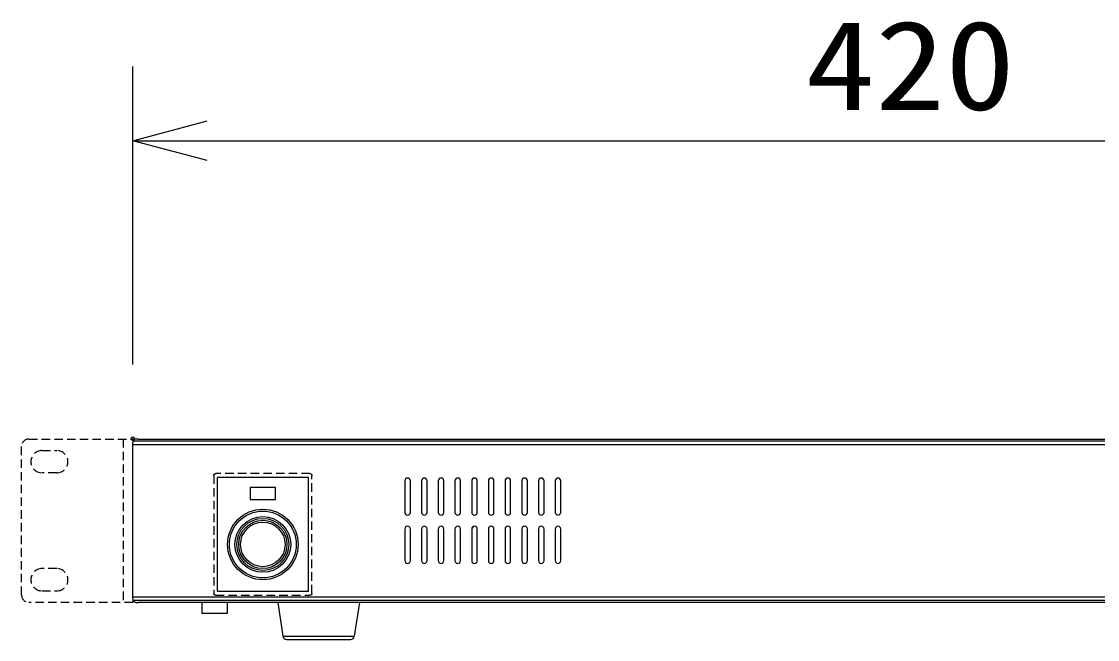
# Model space of a CAD drawing. Units: millimetres, scale not verified. Extents: x -63 to 63, y -57 to 57.
# Drawn here: x -50.98 to -22, y 9.9 to 26.54 of the extents above; entities that cross this region are included whole.
import ezdxf
from ezdxf.enums import TextEntityAlignment as Align

# ---------------------------------------------------------------- set-up
doc = ezdxf.new("R2010")
doc.units = ezdxf.units.MM
doc.header["$LTSCALE"] = 0.190236
doc.header["$PDMODE"] = 32
doc.header["$PDSIZE"] = 0.0951
doc.linetypes.add('DASHED1', pattern=[1.8, 1.2, -0.6])
doc.linetypes.add('DOUBLE_CHAIN1', pattern=[8.8, 5, -1, 0.6, -0.6, 0.6, -1])
for name, color, linetype in [('0-2_GAIKEI', 1, 'Continuous'), ('0-3_WAKU', 3, 'Continuous'), ('0-4_Defpoints', 7, 'Continuous')]:
    doc.layers.add(name, color=color, linetype=linetype)
doc.styles.add('ＭＳ ゴシック', font='')
doc.styles.get('ＭＳ ゴシック').set_extended_font_data('MS Gothic')

# ---------------------------------------------------------------- blocks, each defined once
blk = doc.blocks.new('_OPEN30')
at = {"layer": '0-4_Defpoints'}
blk.add_line((0, 0), (-1, 0), dxfattribs=at)
blk.add_lwpolyline([(-1, 0.26795), (0, 0), (-1, -0.26795)], dxfattribs=at)

msp = doc.modelspace()

# ---------------------------------------------------------------- linework, layer by layer
at = {"layer": '0-2_GAIKEI', "linetype": 'DASHED1'}
for p, q in [((-50.9839, 11.0959), (-50.9839, 15.0959)), ((-50.7839, 15.2959), (-47.9839, 15.2959)), ((-48.2439, 15.2959), (-48.2439, 10.8959)), ((-50.4339, 14.9859), (-50.0339, 14.9859)), ((-50.0339, 14.3859), (-50.4339, 14.3859)), ((-45.8039, 14.3159), (-45.8039, 11.1358)), ((-43.2139, 14.3659), (-45.7539, 14.3659)), ((-43.1639, 11.1358), (-43.1639, 14.3159)), ((-50.0339, 11.8059), (-50.4339, 11.8059)), ((-50.4339, 11.2059), (-50.0339, 11.2059)), ((-45.7539, 11.0859), (-43.2139, 11.0859)), ((-47.9839, 10.8959), (-50.7839, 10.8959))]:
    msp.add_line(p, q, dxfattribs=at)
at = {"layer": '0-2_GAIKEI', "color": 7, "linetype": 'DOUBLE_CHAIN1'}
for p, q in [((-47.9839, 15.2959), (-47.9839, 15.247)), ((-47.9839, 10.9447), (-47.9839, 10.8959))]:
    msp.add_line(p, q, dxfattribs=at)
at = {"layer": '0-2_GAIKEI', "color": 7}
for p, q in [((-47.9839, 15.147), (-47.9804, 15.247)), ((-47.9839, 11.0447), (-47.9839, 15.147)), ((-47.9349, 15.2925), (-47.9804, 15.247)), ((-47.835, 15.2959), (-6.1328, 15.2959)), ((-43.2539, 14.2559), (-45.7139, 14.2559)), ((-45.7139, 14.2559), (-45.7139, 11.1959)), ((-43.2539, 11.1959), (-43.2539, 14.2559)), ((-47.9804, 10.9447), (-47.9839, 11.0447)), ((-45.7139, 11.1959), (-43.2539, 11.1959)), ((-47.9349, 10.8992), (-47.9804, 10.9447)), ((-6.1328, 10.8959), (-47.835, 10.8959)), ((-44.0839, 10.8959), (-43.9467, 9.981)), ((-41.8839, 10.8959), (-42.0211, 9.981)), ((-43.8478, 9.8959), (-42.12, 9.8959))]:
    msp.add_line(p, q, dxfattribs=at)
at = {"layer": '0-2_GAIKEI'}
for p, q in [((-47.9839, 15.147), (-5.9838, 15.147)), ((-47.9804, 15.247), (-5.9873, 15.247)), ((-44.1439, 13.9909), (-44.8239, 13.9909)), ((-44.8239, 13.9909), (-44.8239, 13.6709)), ((-44.1439, 13.6709), (-44.1439, 13.9909)), ((-40.6589, 14.1709), (-40.6589, 13.3209)), ((-40.5089, 13.3209), (-40.5089, 14.1709)), ((-40.2089, 14.1709), (-40.2089, 13.3209)), ((-40.0589, 13.3209), (-40.0589, 14.1709)), ((-39.7589, 14.1709), (-39.7589, 13.3209)), ((-39.6089, 13.3209), (-39.6089, 14.1709)), ((-39.3089, 14.1709), (-39.3089, 13.3209)), ((-39.1589, 13.3209), (-39.1589, 14.1709)), ((-38.8589, 14.1709), (-38.8589, 13.3209)), ((-38.7089, 13.3209), (-38.7089, 14.1709)), ((-38.4089, 14.1709), (-38.4089, 13.3209)), ((-38.2589, 13.3209), (-38.2589, 14.1709)), ((-37.9589, 14.1709), (-37.9589, 13.3209)), ((-37.8089, 13.3209), (-37.8089, 14.1709)), ((-37.5089, 14.1709), (-37.5089, 13.3209)), ((-37.3589, 13.3209), (-37.3589, 14.1709)), ((-37.0589, 14.1709), (-37.0589, 13.3209)), ((-36.9089, 13.3209), (-36.9089, 14.1709)), ((-36.6089, 14.1709), (-36.6089, 13.3209)), ((-36.4589, 13.3209), (-36.4589, 14.1709)), ((-44.8239, 13.6709), (-44.1439, 13.6709)), ((-40.6589, 12.8709), (-40.6589, 12.0209)), ((-40.5089, 12.0209), (-40.5089, 12.8709)), ((-40.2089, 12.8709), (-40.2089, 12.0209)), ((-40.0589, 12.0209), (-40.0589, 12.8709)), ((-39.7589, 12.8709), (-39.7589, 12.0209)), ((-39.6089, 12.0209), (-39.6089, 12.8709)), ((-39.3089, 12.8709), (-39.3089, 12.0209)), ((-39.1589, 12.0209), (-39.1589, 12.8709)), ((-38.8589, 12.8709), (-38.8589, 12.0209)), ((-38.7089, 12.0209), (-38.7089, 12.8709)), ((-38.4089, 12.8709), (-38.4089, 12.0209)), ((-38.2589, 12.0209), (-38.2589, 12.8709)), ((-37.9589, 12.8709), (-37.9589, 12.0209)), ((-37.8089, 12.0209), (-37.8089, 12.8709)), ((-37.5089, 12.8709), (-37.5089, 12.0209)), ((-37.3589, 12.0209), (-37.3589, 12.8709)), ((-37.0589, 12.8709), (-37.0589, 12.0209)), ((-36.9089, 12.0209), (-36.9089, 12.8709)), ((-36.6089, 12.8709), (-36.6089, 12.0209)), ((-36.4589, 12.0209), (-36.4589, 12.8709)), ((-47.9839, 11.0447), (-5.9838, 11.0447)), ((-5.9873, 10.9447), (-47.9804, 10.9447)), ((-46.1239, 10.8959), (-46.1239, 10.5959)), ((-45.4439, 10.8959), (-45.4439, 10.5959)), ((-45.4439, 10.5959), (-46.1239, 10.5959)), ((-43.9467, 9.981), (-42.0211, 9.981))]:
    msp.add_line(p, q, dxfattribs=at)
at = {"layer": '0-2_GAIKEI', "color": 7}
for points in [[(-47.8907, 15.2952), (-47.8921, 15.2952), (-47.8936, 15.2951), (-47.895, 15.2951), (-47.8964, 15.2951), (-47.8979, 15.295), (-47.8993, 15.295), (-47.9007, 15.295), (-47.9021, 15.2949), (-47.9036, 15.2949), (-47.905, 15.2949), (-47.9064, 15.2949), (-47.9079, 15.2948), (-47.9093, 15.2948), (-47.9107, 15.2948), (-47.9122, 15.2947), (-47.9136, 15.2947), (-47.915, 15.2946), (-47.9165, 15.2946), (-47.9179, 15.2945), (-47.9193, 15.2944), (-47.9207, 15.2943), (-47.9222, 15.2942), (-47.9236, 15.2941), (-47.925, 15.2939), (-47.9264, 15.2938), (-47.9278, 15.2936), (-47.9293, 15.2934), (-47.9307, 15.2932), (-47.9321, 15.293), (-47.9335, 15.2927), (-47.9349, 15.2925)], [(-47.835, 15.2959), (-47.8364, 15.2959), (-47.8378, 15.2959), (-47.8393, 15.2959), (-47.8407, 15.2959), (-47.8421, 15.2959), (-47.8435, 15.2959), (-47.845, 15.2958), (-47.8464, 15.2958), (-47.8478, 15.2958), (-47.8493, 15.2958), (-47.8507, 15.2958), (-47.8521, 15.2958), (-47.8536, 15.2958), (-47.855, 15.2958), (-47.8564, 15.2958), (-47.8578, 15.2958), (-47.8593, 15.2958), (-47.8607, 15.2958), (-47.8621, 15.2958), (-47.8636, 15.2957), (-47.865, 15.2957), (-47.8664, 15.2957), (-47.8678, 15.2957), (-47.8693, 15.2957), (-47.8707, 15.2956), (-47.8721, 15.2956), (-47.8736, 15.2956), (-47.875, 15.2956), (-47.8764, 15.2955), (-47.8778, 15.2955), (-47.8793, 15.2955), (-47.8807, 15.2954), (-47.8821, 15.2954), (-47.8836, 15.2954), (-47.885, 15.2953), (-47.8864, 15.2953), (-47.8878, 15.2953), (-47.8893, 15.2952), (-47.8907, 15.2952)], [(-47.9349, 10.8992), (-47.9335, 10.899), (-47.9321, 10.8988), (-47.9307, 10.8985), (-47.9293, 10.8983), (-47.9278, 10.8981), (-47.9264, 10.8979), (-47.925, 10.8978), (-47.9236, 10.8976), (-47.9222, 10.8975), (-47.9207, 10.8974), (-47.9193, 10.8973), (-47.9179, 10.8972), (-47.9165, 10.8971), (-47.915, 10.8971), (-47.9136, 10.897), (-47.9122, 10.897), (-47.9107, 10.897), (-47.9093, 10.8969), (-47.9079, 10.8969), (-47.9064, 10.8969), (-47.905, 10.8968), (-47.9036, 10.8968), (-47.9021, 10.8968), (-47.9007, 10.8968), (-47.8993, 10.8967), (-47.8979, 10.8967), (-47.8964, 10.8967), (-47.895, 10.8966), (-47.8936, 10.8966), (-47.8921, 10.8966), (-47.8907, 10.8965), (-47.8893, 10.8965), (-47.8878, 10.8965), (-47.8864, 10.8964), (-47.885, 10.8964), (-47.8836, 10.8964), (-47.8821, 10.8963), (-47.8807, 10.8963), (-47.8793, 10.8963)], [(-47.8793, 10.8963), (-47.8778, 10.8962), (-47.8764, 10.8962), (-47.875, 10.8962), (-47.8736, 10.8961), (-47.8721, 10.8961), (-47.8707, 10.8961), (-47.8693, 10.8961), (-47.8678, 10.896), (-47.8664, 10.896), (-47.865, 10.896), (-47.8636, 10.896), (-47.8621, 10.896), (-47.8607, 10.896), (-47.8593, 10.8959), (-47.8578, 10.8959), (-47.8564, 10.8959), (-47.855, 10.8959), (-47.8536, 10.8959), (-47.8521, 10.8959), (-47.8507, 10.8959), (-47.8493, 10.8959), (-47.8478, 10.8959), (-47.8464, 10.8959), (-47.845, 10.8959), (-47.8435, 10.8959), (-47.8421, 10.8959), (-47.8407, 10.8959), (-47.8393, 10.8959), (-47.8378, 10.8959), (-47.8364, 10.8959), (-47.835, 10.8959)]]:
    msp.add_lwpolyline(points, dxfattribs=at)
at = {"layer": '0-2_GAIKEI', "linetype": 'DASHED1'}
for points in [[(-45.8039, 14.3159), (-45.8038, 14.3168), (-45.8038, 14.3177), (-45.8037, 14.3185), (-45.8036, 14.3194), (-45.8036, 14.3203), (-45.8035, 14.3211), (-45.8034, 14.322), (-45.8033, 14.3229), (-45.8032, 14.3237), (-45.803, 14.3246), (-45.8029, 14.3255), (-45.8028, 14.3263), (-45.8026, 14.3272), (-45.8024, 14.328), (-45.8022, 14.3289), (-45.802, 14.3297), (-45.8018, 14.3305), (-45.8015, 14.3314), (-45.8012, 14.3322), (-45.8009, 14.333), (-45.8006, 14.3338), (-45.8003, 14.3346), (-45.8, 14.3354), (-45.7996, 14.3362), (-45.7993, 14.337), (-45.7989, 14.3378), (-45.7985, 14.3386), (-45.7981, 14.3394), (-45.7977, 14.3401), (-45.7972, 14.3409), (-45.7968, 14.3417), (-45.7963, 14.3424), (-45.7958, 14.3431), (-45.7954, 14.3439), (-45.7949, 14.3446), (-45.7944, 14.3453), (-45.7938, 14.346), (-45.7933, 14.3467), (-45.7928, 14.3474)], [(-45.7928, 14.3474), (-45.7922, 14.348), (-45.7916, 14.3487), (-45.7911, 14.3494), (-45.7905, 14.35), (-45.7899, 14.3506), (-45.7893, 14.3512), (-45.7887, 14.3519), (-45.788, 14.3525), (-45.7874, 14.353), (-45.7867, 14.3536), (-45.7861, 14.3542), (-45.7854, 14.3547), (-45.7847, 14.3553), (-45.784, 14.3558), (-45.7833, 14.3563), (-45.7826, 14.3568), (-45.7819, 14.3573), (-45.7812, 14.3578), (-45.7804, 14.3583), (-45.7797, 14.3587), (-45.7789, 14.3592), (-45.7782, 14.3596), (-45.7774, 14.36), (-45.7766, 14.3604), (-45.7758, 14.3608), (-45.7751, 14.3612), (-45.7743, 14.3616), (-45.7735, 14.3619), (-45.7727, 14.3623), (-45.7718, 14.3626), (-45.771, 14.3629), (-45.7702, 14.3632), (-45.7694, 14.3635), (-45.7685, 14.3637), (-45.7677, 14.364), (-45.7669, 14.3642), (-45.766, 14.3644), (-45.7652, 14.3645), (-45.7643, 14.3647)], [(-45.7643, 14.3647), (-45.7635, 14.3649), (-45.7626, 14.365), (-45.7618, 14.3651), (-45.7609, 14.3652), (-45.76, 14.3653), (-45.7592, 14.3654), (-45.7583, 14.3655), (-45.7574, 14.3656), (-45.7566, 14.3657), (-45.7557, 14.3657), (-45.7548, 14.3658), (-45.7539, 14.3659)], [(-43.2139, 14.3659), (-43.213, 14.3658), (-43.2121, 14.3657), (-43.2113, 14.3657), (-43.2104, 14.3656), (-43.2095, 14.3655), (-43.2087, 14.3654), (-43.2078, 14.3653), (-43.2069, 14.3652), (-43.2061, 14.3651), (-43.2052, 14.365), (-43.2043, 14.3649), (-43.2035, 14.3647), (-43.2026, 14.3645), (-43.2018, 14.3644), (-43.2009, 14.3642), (-43.2001, 14.364), (-43.1993, 14.3637), (-43.1984, 14.3635), (-43.1976, 14.3632), (-43.1968, 14.3629), (-43.196, 14.3626), (-43.1952, 14.3623), (-43.1944, 14.3619), (-43.1936, 14.3616), (-43.1928, 14.3612), (-43.192, 14.3608), (-43.1912, 14.3604), (-43.1904, 14.36), (-43.1897, 14.3596), (-43.1889, 14.3592), (-43.1881, 14.3587), (-43.1874, 14.3583), (-43.1867, 14.3578), (-43.1859, 14.3573), (-43.1852, 14.3568), (-43.1845, 14.3563), (-43.1838, 14.3558), (-43.1831, 14.3553), (-43.1824, 14.3547)], [(-43.1824, 14.3547), (-43.1818, 14.3542), (-43.1811, 14.3536), (-43.1804, 14.353), (-43.1798, 14.3525), (-43.1792, 14.3519), (-43.1785, 14.3512), (-43.1779, 14.3506), (-43.1773, 14.35), (-43.1767, 14.3494), (-43.1762, 14.3487), (-43.1756, 14.348), (-43.1751, 14.3474), (-43.1745, 14.3467), (-43.174, 14.346), (-43.1735, 14.3453), (-43.173, 14.3446), (-43.1725, 14.3439), (-43.172, 14.3431), (-43.1715, 14.3424), (-43.171, 14.3417), (-43.1706, 14.3409), (-43.1702, 14.3401), (-43.1697, 14.3394), (-43.1693, 14.3386), (-43.1689, 14.3378), (-43.1686, 14.337), (-43.1682, 14.3362), (-43.1678, 14.3354), (-43.1675, 14.3346), (-43.1672, 14.3338), (-43.1669, 14.333), (-43.1666, 14.3322), (-43.1663, 14.3314), (-43.1661, 14.3305), (-43.1658, 14.3297), (-43.1656, 14.3289), (-43.1654, 14.328), (-43.1652, 14.3272), (-43.1651, 14.3263)], [(-43.1651, 14.3263), (-43.1649, 14.3255), (-43.1648, 14.3246), (-43.1647, 14.3237), (-43.1645, 14.3229), (-43.1644, 14.322), (-43.1643, 14.3211), (-43.1643, 14.3203), (-43.1642, 14.3194), (-43.1641, 14.3185), (-43.164, 14.3177), (-43.164, 14.3168), (-43.1639, 14.3159)], [(-45.8028, 11.1254), (-45.8029, 11.1263), (-45.803, 11.1271), (-45.8032, 11.128), (-45.8033, 11.1288), (-45.8034, 11.1297), (-45.8035, 11.1306), (-45.8036, 11.1314), (-45.8036, 11.1323), (-45.8037, 11.1332), (-45.8038, 11.1341), (-45.8038, 11.1349), (-45.8039, 11.1358), (-45.8039, 11.1358)], [(-45.7854, 11.097), (-45.7861, 11.0975), (-45.7867, 11.0981), (-45.7874, 11.0987), (-45.788, 11.0993), (-45.7887, 11.0999), (-45.7893, 11.1005), (-45.7899, 11.1011), (-45.7905, 11.1017), (-45.7911, 11.1024), (-45.7916, 11.103), (-45.7922, 11.1037), (-45.7928, 11.1044), (-45.7933, 11.105), (-45.7938, 11.1057), (-45.7944, 11.1064), (-45.7949, 11.1071), (-45.7954, 11.1079), (-45.7958, 11.1086), (-45.7963, 11.1093), (-45.7968, 11.1101), (-45.7972, 11.1108), (-45.7977, 11.1116), (-45.7981, 11.1123), (-45.7985, 11.1131), (-45.7989, 11.1139), (-45.7993, 11.1147), (-45.7996, 11.1155), (-45.8, 11.1163), (-45.8003, 11.1171), (-45.8006, 11.1179), (-45.8009, 11.1187), (-45.8012, 11.1195), (-45.8015, 11.1204), (-45.8018, 11.1212), (-45.802, 11.122), (-45.8022, 11.1229), (-45.8024, 11.1237), (-45.8026, 11.1246), (-45.8028, 11.1254)], [(-45.7539, 11.0859), (-45.7548, 11.0859), (-45.7557, 11.086), (-45.7566, 11.0861), (-45.7574, 11.0861), (-45.7583, 11.0862), (-45.7592, 11.0863), (-45.76, 11.0864), (-45.7609, 11.0865), (-45.7618, 11.0866), (-45.7626, 11.0867), (-45.7635, 11.0869), (-45.7643, 11.087), (-45.7652, 11.0872), (-45.766, 11.0874), (-45.7669, 11.0876), (-45.7677, 11.0878), (-45.7685, 11.088), (-45.7694, 11.0883), (-45.7702, 11.0885), (-45.771, 11.0888), (-45.7718, 11.0891), (-45.7727, 11.0894), (-45.7735, 11.0898), (-45.7743, 11.0901), (-45.7751, 11.0905), (-45.7758, 11.0909), (-45.7766, 11.0913), (-45.7774, 11.0917), (-45.7782, 11.0921), (-45.7789, 11.0925), (-45.7797, 11.093), (-45.7804, 11.0934), (-45.7812, 11.0939), (-45.7819, 11.0944), (-45.7826, 11.0949), (-45.7833, 11.0954), (-45.784, 11.0959), (-45.7847, 11.0964), (-45.7854, 11.097)], [(-43.2035, 11.087), (-43.2043, 11.0869), (-43.2052, 11.0867), (-43.2061, 11.0866), (-43.2069, 11.0865), (-43.2078, 11.0864), (-43.2087, 11.0863), (-43.2095, 11.0862), (-43.2104, 11.0861), (-43.2113, 11.0861), (-43.2121, 11.086), (-43.213, 11.0859), (-43.2139, 11.0859)], [(-43.1751, 11.1044), (-43.1756, 11.1037), (-43.1762, 11.103), (-43.1767, 11.1024), (-43.1773, 11.1017), (-43.1779, 11.1011), (-43.1785, 11.1005), (-43.1792, 11.0999), (-43.1798, 11.0993), (-43.1804, 11.0987), (-43.1811, 11.0981), (-43.1818, 11.0975), (-43.1824, 11.097), (-43.1831, 11.0964), (-43.1838, 11.0959), (-43.1845, 11.0954), (-43.1852, 11.0949), (-43.1859, 11.0944), (-43.1867, 11.0939), (-43.1874, 11.0934), (-43.1881, 11.093), (-43.1889, 11.0925), (-43.1897, 11.0921), (-43.1904, 11.0917), (-43.1912, 11.0913), (-43.192, 11.0909), (-43.1928, 11.0905), (-43.1936, 11.0901), (-43.1944, 11.0898), (-43.1952, 11.0894), (-43.196, 11.0891), (-43.1968, 11.0888), (-43.1976, 11.0885), (-43.1984, 11.0883), (-43.1993, 11.088), (-43.2001, 11.0878), (-43.2009, 11.0876), (-43.2018, 11.0874), (-43.2026, 11.0872), (-43.2035, 11.087)], [(-43.1639, 11.1358), (-43.164, 11.1349), (-43.164, 11.1341), (-43.1641, 11.1332), (-43.1642, 11.1323), (-43.1643, 11.1314), (-43.1643, 11.1306), (-43.1644, 11.1297), (-43.1645, 11.1288), (-43.1647, 11.128), (-43.1648, 11.1271), (-43.1649, 11.1263), (-43.1651, 11.1254), (-43.1652, 11.1246), (-43.1654, 11.1237), (-43.1656, 11.1229), (-43.1658, 11.122), (-43.1661, 11.1212), (-43.1663, 11.1204), (-43.1666, 11.1195), (-43.1669, 11.1187), (-43.1672, 11.1179), (-43.1675, 11.1171), (-43.1678, 11.1163), (-43.1682, 11.1155), (-43.1686, 11.1147), (-43.1689, 11.1139), (-43.1693, 11.1131), (-43.1697, 11.1123), (-43.1702, 11.1116), (-43.1706, 11.1108), (-43.171, 11.1101), (-43.1715, 11.1093), (-43.172, 11.1086), (-43.1725, 11.1079), (-43.173, 11.1071), (-43.1735, 11.1064), (-43.174, 11.1057), (-43.1745, 11.105), (-43.1751, 11.1044)]]:
    msp.add_lwpolyline(points, dxfattribs=at)
at = {"layer": '0-2_GAIKEI'}
for radius in [0.95, 0.9, 0.75, 0.7, 0.65, 0.6]:
    msp.add_circle((-44.4839, 12.4559), radius, dxfattribs=at)
at = {"layer": '0-2_GAIKEI', "linetype": 'DASHED1'}
for centre, radius, start, end in [((-50.7839, 15.0959), 0.2, 90, 180), ((-50.4339, 14.6859), 0.3, 90, 270), ((-50.0339, 14.6859), 0.3, 270, 90), ((-50.4339, 11.5059), 0.3, 90, 270), ((-50.0339, 11.5059), 0.3, 270, 90), ((-50.7839, 11.0959), 0.2, 180, 270)]:
    msp.add_arc(centre, radius, start, end, dxfattribs=at)
at = {"layer": '0-2_GAIKEI'}
for centre, radius, start, end in [((-40.5839, 14.1709), 0.075, 0, 180), ((-40.1339, 14.1709), 0.075, 0, 180), ((-39.6839, 14.1709), 0.075, 0, 180), ((-39.2339, 14.1709), 0.075, 0, 180), ((-38.7839, 14.1709), 0.075, 0, 180), ((-38.3339, 14.1709), 0.075, 0, 180), ((-37.8839, 14.1709), 0.075, 0, 180), ((-37.4339, 14.1709), 0.075, 0, 180), ((-36.9839, 14.1709), 0.075, 0, 180), ((-36.5339, 14.1709), 0.075, 0, 180), ((-40.5839, 13.3209), 0.075, 180, 0), ((-40.1339, 13.3209), 0.075, 180, 0), ((-39.6839, 13.3209), 0.075, 180, 0), ((-39.2339, 13.3209), 0.075, 180, 0), ((-38.7839, 13.3209), 0.075, 180, 0), ((-38.3339, 13.3209), 0.075, 180, 0), ((-37.8839, 13.3209), 0.075, 180, 0), ((-37.4339, 13.3209), 0.075, 180, 0), ((-36.9839, 13.3209), 0.075, 180, 0), ((-36.5339, 13.3209), 0.075, 180, 0), ((-40.5839, 12.8709), 0.075, 0, 180), ((-40.1339, 12.8709), 0.075, 0, 180), ((-39.6839, 12.8709), 0.075, 0, 180), ((-39.2339, 12.8709), 0.075, 0, 180), ((-38.7839, 12.8709), 0.075, 0, 180), ((-39.0839, 13.1559), 0.35, 311.37112, 320.98212), ((-38.3339, 12.8709), 0.075, 0, 180), ((-37.8839, 12.8709), 0.075, 0, 180), ((-37.4339, 12.8709), 0.075, 0, 180), ((-36.9839, 12.8709), 0.075, 0, 180), ((-36.5339, 12.8709), 0.075, 0, 180), ((-40.5839, 12.0209), 0.075, 180, 0), ((-40.1339, 12.0209), 0.075, 180, 0), ((-39.6839, 12.0209), 0.075, 180, 0), ((-39.2339, 12.0209), 0.075, 180, 0), ((-38.7839, 12.0209), 0.075, 180, 0), ((-38.3339, 12.0209), 0.075, 180, 0), ((-37.8839, 12.0209), 0.075, 180, 0), ((-37.4339, 12.0209), 0.075, 180, 0), ((-36.9839, 12.0209), 0.075, 180, 0), ((-36.5339, 12.0209), 0.075, 180, 0)]:
    msp.add_arc(centre, radius, start, end, dxfattribs=at)
at = {"layer": '0-2_GAIKEI', "color": 7}
for centre, start, end in [((-43.8478, 9.9959), 188.53077, 270), ((-42.12, 9.9959), 270, 351.46923)]:
    msp.add_arc(centre, 0.1, start, end, dxfattribs=at)
at = {"layer": '0-3_WAKU'}
for p, q in [((-47.9839, 17.3047), (-47.9839, 25.3321)), ((-45.9839, 23.3321), (-7.9838, 23.3321))]:
    msp.add_line(p, q, dxfattribs=at)
at = {"layer": '0-4_Defpoints'}
msp.add_point((-47.9839, 15.3047), dxfattribs=at)

# ---------------------------------------------------------------- block references
at = {"layer": '0-3_WAKU', "xscale": 2, "yscale": 2, "rotation": 180}
msp.add_blockref('_OPEN30', (-47.9839, 23.3321), dxfattribs=at)

# ---------------------------------------------------------------- texts
at = {"layer": '0-3_WAKU', "style": 'ＭＳ ゴシック', "width": 1.15}
msp.add_text('420', height=2.406, dxfattribs=at).set_placement((-29.871, 23.4417), align=Align.BOTTOM_LEFT)

doc.saveas('drawing.dxf')
